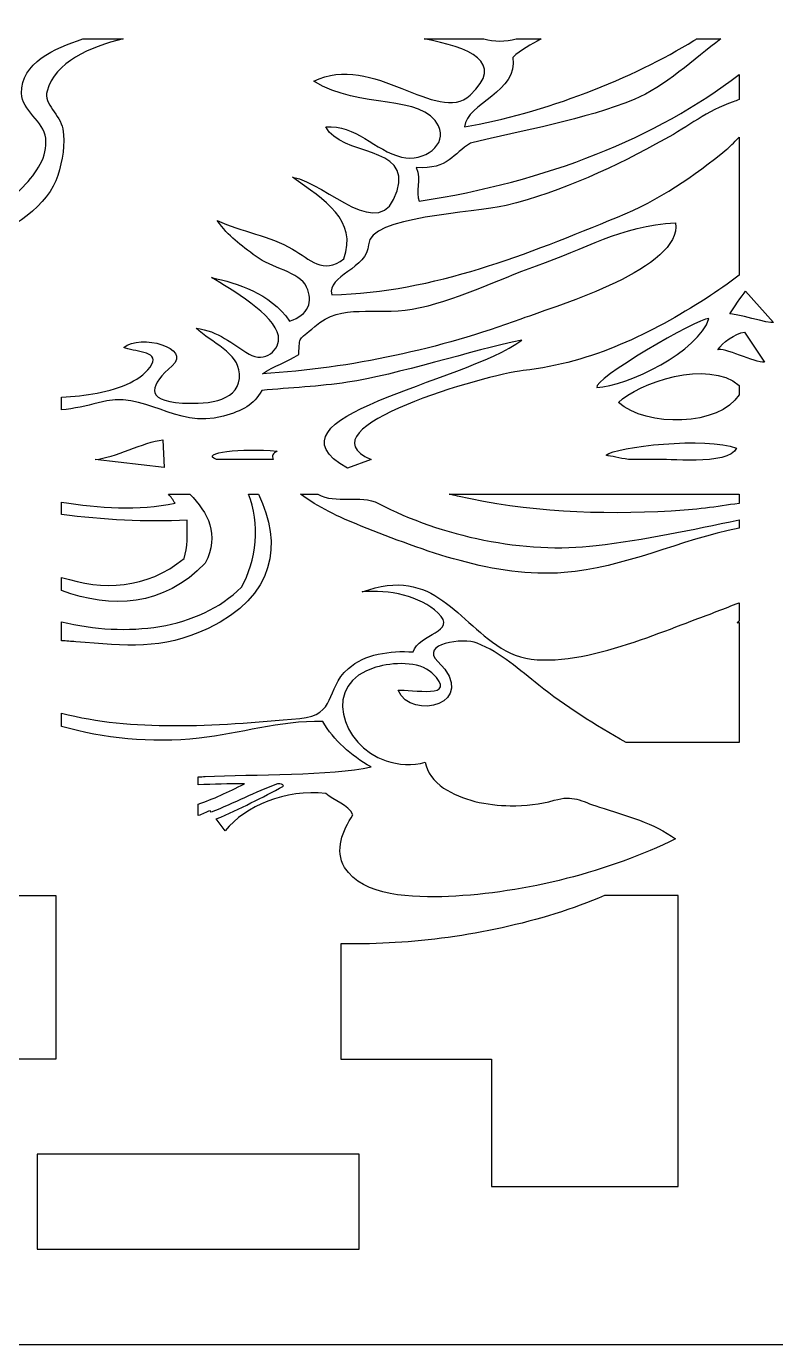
# Model space of a CAD drawing. Header units: centimetres. Extents: x -27 to -18.04, y -2.82 to 2.69.
# Drawn here: x -22.952 to -21.063, y -2.821 to 0.506 of the extents above; entities that cross this region are included whole.
import ezdxf

# ---------------------------------------------------------------- set-up
doc = ezdxf.new("R2010")
doc.units = ezdxf.units.CM
doc.header["$MEASUREMENT"] = 0
doc.layers.add('layer 1', color=7, linetype='Continuous')

msp = doc.modelspace()

# ---------------------------------------------------------------- linework, layer by layer
at = {"layer": 'layer 1', "color": 250, "lineweight": 30}
for points, knots in [([(-26.99914, 2.68806), (-26.99914, 2.68806), (-25.39013, 2.68806), (-25.39013, 2.68806), (-25.39013, 2.68806), (-25.39013, 2.68806), (-25.39013, 2.26045), (-25.39013, 2.26045), (-25.39013, 2.26045), (-25.39013, 2.26045), (-24.87465, 2.26045), (-24.87465, 2.26045), (-24.87465, 2.26045), (-24.87465, 2.26045), (-24.87465, 1.89366), (-24.87465, 1.89366), (-24.87465, 1.89366), (-24.87465, 1.89366), (-24.08787, 1.89366), (-24.08787, 1.89366), (-24.08787, 1.89366), (-24.08787, 1.89366), (-24.08787, 2.68806), (-24.08787, 2.68806), (-24.08787, 2.68806), (-24.08787, 2.68806), (-22.51874, 2.68806), (-22.51874, 2.68806), (-22.51874, 2.68806), (-22.51874, 2.68806), (-20.94961, 2.68806), (-20.94961, 2.68806), (-20.94961, 2.68806), (-20.94961, 2.68806), (-20.94961, 1.89366), (-20.94961, 1.89366), (-20.94961, 1.89366), (-20.94961, 1.89366), (-20.16283, 1.89366), (-20.16283, 1.89366), (-20.16283, 1.89366), (-20.16283, 1.89366), (-20.16283, 2.26045), (-20.16283, 2.26045), (-20.16283, 2.26045), (-20.16283, 2.26045), (-19.64735, 2.26045), (-19.64735, 2.26045), (-19.64735, 2.26045), (-19.64735, 2.26045), (-19.64735, 2.68806), (-19.64735, 2.68806), (-19.64735, 2.68806), (-19.64735, 2.68806), (-18.03834, 2.68806), (-18.03834, 2.68806), (-18.03834, 2.68806), (-18.03834, 2.68806), (-18.03834, 0.99855), (-18.03834, 0.99855), (-18.03834, 0.99855), (-18.03834, 0.99855), (-18.37393, 0.99855), (-18.37393, 0.99855), (-18.37393, 0.99855), (-18.37393, 0.99855), (-18.37393, -1.13364), (-18.37393, -1.13364), (-18.37393, -1.13364), (-18.37393, -1.13364), (-18.03834, -1.13364), (-18.03834, -1.13364), (-18.03834, -1.13364), (-18.03834, -1.13364), (-18.03834, -2.82063), (-18.03834, -2.82063), (-18.03834, -2.82063), (-18.03834, -2.82063), (-19.64735, -2.82063), (-19.64735, -2.82063), (-19.64735, -2.82063), (-19.64735, -2.82063), (-19.64735, -2.38999), (-19.64735, -2.38999), (-19.64735, -2.38999), (-19.64735, -2.38999), (-20.16283, -2.38999), (-20.16283, -2.38999), (-20.16283, -2.38999), (-20.16283, -2.38999), (-20.16283, -2.09663), (-20.16283, -2.09663), (-20.16283, -2.09663), (-20.16283, -2.09663), (-20.94961, -2.09663), (-20.94961, -2.09663), (-20.94961, -2.09663), (-20.94961, -2.09663), (-20.94961, -2.82063), (-20.94961, -2.82063), (-20.94961, -2.82063), (-20.94961, -2.82063), (-22.51874, -2.82063), (-22.51874, -2.82063), (-22.51874, -2.82063), (-22.51874, -2.82063), (-24.08787, -2.82063), (-24.08787, -2.82063), (-24.08787, -2.82063), (-24.08787, -2.82063), (-24.08787, -2.09663), (-24.08787, -2.09663), (-24.08787, -2.09663), (-24.08787, -2.09663), (-24.87465, -2.09663), (-24.87465, -2.09663), (-24.87465, -2.09663), (-24.87465, -2.09663), (-24.87465, -2.38999), (-24.87465, -2.38999), (-24.87465, -2.38999), (-24.87465, -2.38999), (-25.39013, -2.38999), (-25.39013, -2.38999), (-25.39013, -2.38999), (-25.39013, -2.38999), (-25.39013, -2.82063), (-25.39013, -2.82063), (-25.39013, -2.82063), (-25.39013, -2.82063), (-26.99914, -2.82063), (-26.99914, -2.82063), (-26.99914, -2.82063), (-26.99914, -2.82063), (-26.99914, -1.13364), (-26.99914, -1.13364), (-26.99914, -1.13364), (-26.99914, -1.13364), (-26.66355, -1.13364), (-26.66355, -1.13364), (-26.66355, -1.13364), (-26.66355, -1.13364), (-26.66355, 0.99855), (-26.66355, 0.99855), (-26.66355, 0.99855), (-26.66355, 0.99855), (-26.99914, 0.99855), (-26.99914, 0.99855), (-26.99914, 0.99855), (-26.99914, 0.99855), (-26.99914, 2.68806), (-26.99914, 2.68806)], [0, 0, 0, 0, 0.025641, 0.025641, 0.025641, 0.025641, 0.0512821, 0.0512821, 0.0512821, 0.0512821, 0.0769231, 0.0769231, 0.0769231, 0.0769231, 0.1025641, 0.1025641, 0.1025641, 0.1025641, 0.1282051, 0.1282051, 0.1282051, 0.1282051, 0.1538462, 0.1538462, 0.1538462, 0.1538462, 0.1794872, 0.1794872, 0.1794872, 0.1794872, 0.2051282, 0.2051282, 0.2051282, 0.2051282, 0.2307692, 0.2307692, 0.2307692, 0.2307692, 0.2564103, 0.2564103, 0.2564103, 0.2564103, 0.2820513, 0.2820513, 0.2820513, 0.2820513, 0.3076923, 0.3076923, 0.3076923, 0.3076923, 0.3333333, 0.3333333, 0.3333333, 0.3333333, 0.3589744, 0.3589744, 0.3589744, 0.3589744, 0.3846154, 0.3846154, 0.3846154, 0.3846154, 0.4102564, 0.4102564, 0.4102564, 0.4102564, 0.4358974, 0.4358974, 0.4358974, 0.4358974, 0.4615385, 0.4615385, 0.4615385, 0.4615385, 0.4871795, 0.4871795, 0.4871795, 0.4871795, 0.5128205, 0.5128205, 0.5128205, 0.5128205, 0.5384615, 0.5384615, 0.5384615, 0.5384615, 0.5641026, 0.5641026, 0.5641026, 0.5641026, 0.5897436, 0.5897436, 0.5897436, 0.5897436, 0.6153846, 0.6153846, 0.6153846, 0.6153846, 0.6410256, 0.6410256, 0.6410256, 0.6410256, 0.6666667, 0.6666667, 0.6666667, 0.6666667, 0.6923077, 0.6923077, 0.6923077, 0.6923077, 0.7179487, 0.7179487, 0.7179487, 0.7179487, 0.7435897, 0.7435897, 0.7435897, 0.7435897, 0.7692308, 0.7692308, 0.7692308, 0.7692308, 0.7948718, 0.7948718, 0.7948718, 0.7948718, 0.8205128, 0.8205128, 0.8205128, 0.8205128, 0.8461538, 0.8461538, 0.8461538, 0.8461538, 0.8717949, 0.8717949, 0.8717949, 0.8717949, 0.8974359, 0.8974359, 0.8974359, 0.8974359, 0.9230769, 0.9230769, 0.9230769, 0.9230769, 0.9487179, 0.9487179, 0.9487179, 0.9487179, 1, 1, 1, 1]), ([(-22.70782, 0.47387), (-22.70782, 0.47387), (-22.80979, 0.47387), (-22.80979, 0.47387), (-22.80979, 0.47387), (-22.88159, 0.45022), (-22.96526, 0.41342), (-22.96459, 0.33664), (-22.96459, 0.33664), (-22.96422, 0.29415), (-22.90735, 0.26541), (-22.90337, 0.2237), (-22.90337, 0.2237), (-22.89873, 0.1751), (-22.92505, 0.13849), (-22.96086, 0.09984), (-22.96086, 0.09984), (-23.05267, 0.00072), (-23.16088, -0.01474), (-23.27683, -0.08073), (-23.27683, -0.08073), (-23.49556, -0.20524), (-23.35173, -0.40523), (-23.13903, -0.44774), (-23.13903, -0.44774), (-23.09129, -0.45729), (-23.04111, -0.46399), (-22.99062, -0.4664), (-22.99062, -0.4664), (-22.99062, -0.4664), (-22.99062, -0.43072), (-22.99062, -0.43072), (-22.99062, -0.43072), (-23.10432, -0.42663), (-23.21487, -0.39212), (-23.28129, -0.33091), (-23.28129, -0.33091), (-23.4527, -0.17293), (-23.20949, -0.09934), (-23.07475, -0.04358), (-23.07475, -0.04358), (-22.9891, -0.00813), (-22.89555, 0.05457), (-22.87254, 0.1294), (-22.87254, 0.1294), (-22.86087, 0.1674), (-22.85393, 0.20784), (-22.86041, 0.24688), (-22.86041, 0.24688), (-22.86641, 0.283), (-22.90924, 0.30924), (-22.89999, 0.34211), (-22.89999, 0.34211), (-22.87942, 0.41529), (-22.79245, 0.45378), (-22.70782, 0.47387)], [0, 0, 0, 0, 0.0666667, 0.0666667, 0.0666667, 0.0666667, 0.1333333, 0.1333333, 0.1333333, 0.1333333, 0.2, 0.2, 0.2, 0.2, 0.2666667, 0.2666667, 0.2666667, 0.2666667, 0.3333333, 0.3333333, 0.3333333, 0.3333333, 0.4, 0.4, 0.4, 0.4, 0.4666667, 0.4666667, 0.4666667, 0.4666667, 0.5333333, 0.5333333, 0.5333333, 0.5333333, 0.6, 0.6, 0.6, 0.6, 0.6666667, 0.6666667, 0.6666667, 0.6666667, 0.7333333, 0.7333333, 0.7333333, 0.7333333, 0.8, 0.8, 0.8, 0.8, 0.8666667, 0.8666667, 0.8666667, 0.8666667, 1, 1, 1, 1]), ([(-21.20076, 0.47387), (-21.20076, 0.47387), (-21.26271, 0.47387), (-21.26271, 0.47387), (-21.26271, 0.47387), (-21.26494, 0.47244), (-21.26713, 0.47105), (-21.26927, 0.46971), (-21.26927, 0.46971), (-21.4183, 0.37624), (-21.65036, 0.28479), (-21.8472, 0.25195), (-21.8472, 0.25195), (-21.842, 0.31222), (-21.70956, 0.34023), (-21.72553, 0.42736), (-21.72553, 0.42736), (-21.70582, 0.44606), (-21.67978, 0.45972), (-21.65436, 0.47387), (-21.65436, 0.47387), (-21.65436, 0.47387), (-21.71679, 0.47387), (-21.71679, 0.47387), (-21.71679, 0.47387), (-21.74398, 0.4671), (-21.77321, 0.46651), (-21.79835, 0.47387), (-21.79835, 0.47387), (-21.79835, 0.47387), (-21.9493, 0.47387), (-21.9493, 0.47387), (-21.9493, 0.47387), (-21.83642, 0.45278), (-21.74217, 0.41571), (-21.83334, 0.33156), (-21.83334, 0.33156), (-21.91543, 0.25578), (-22.07948, 0.44175), (-22.22743, 0.36688), (-22.22743, 0.36688), (-22.11027, 0.29431), (-21.95426, 0.33703), (-21.91254, 0.25424), (-21.91254, 0.25424), (-21.8892, 0.20791), (-21.94835, 0.16216), (-22.00637, 0.17588), (-22.00637, 0.17588), (-22.07172, 0.19134), (-22.12342, 0.25902), (-22.197, 0.25195), (-22.197, 0.25195), (-22.15803, 0.1764), (-21.98219, 0.20678), (-22.0172, 0.09077), (-22.0172, 0.09077), (-22.05853, -0.04627), (-22.1923, 0.10917), (-22.28065, 0.12493), (-22.28065, 0.12493), (-22.20023, 0.06641), (-22.11664, 0.01696), (-22.15138, -0.08073), (-22.15138, -0.08073), (-22.20439, -0.12164), (-22.23696, -0.08204), (-22.28065, -0.05655), (-22.28065, -0.05655), (-22.33821, -0.02297), (-22.41026, -0.01283), (-22.47077, 0.01604), (-22.47077, 0.01604), (-22.44121, -0.02659), (-22.41336, -0.04416), (-22.37251, -0.0754), (-22.37251, -0.0754), (-22.33641, -0.10302), (-22.26295, -0.11431), (-22.24542, -0.15209), (-22.24542, -0.15209), (-22.22841, -0.18871), (-22.24007, -0.22299), (-22.28827, -0.23801), (-22.28827, -0.23801), (-22.33961, -0.16626), (-22.41883, -0.14278), (-22.48552, -0.12836), (-22.48552, -0.12836), (-22.43587, -0.15754), (-22.3257, -0.22172), (-22.31651, -0.27526), (-22.31651, -0.27526), (-22.31044, -0.31056), (-22.35146, -0.34483), (-22.39068, -0.3215), (-22.39068, -0.3215), (-22.43384, -0.29584), (-22.46736, -0.26284), (-22.52399, -0.25615), (-22.52399, -0.25615), (-22.4852, -0.29272), (-22.4176, -0.31738), (-22.41465, -0.37123), (-22.41465, -0.37123), (-22.41097, -0.43845), (-22.48839, -0.44888), (-22.5585, -0.44483), (-22.5585, -0.44483), (-22.65918, -0.43903), (-22.63677, -0.39707), (-22.58453, -0.35075), (-22.58453, -0.35075), (-22.53428, -0.3062), (-22.66389, -0.26891), (-22.70651, -0.30455), (-22.70651, -0.30455), (-22.68341, -0.31564), (-22.61744, -0.31297), (-22.63553, -0.34667), (-22.63553, -0.34667), (-22.64634, -0.36682), (-22.66695, -0.38228), (-22.69015, -0.39349), (-22.69015, -0.39349), (-22.74104, -0.41808), (-22.80329, -0.42692), (-22.86312, -0.43005), (-22.86312, -0.43005), (-22.86312, -0.43005), (-22.86312, -0.4624), (-22.86312, -0.4624), (-22.86312, -0.4624), (-22.83161, -0.45864), (-22.80072, -0.45264), (-22.771, -0.44401), (-22.771, -0.44401), (-22.65063, -0.40904), (-22.58009, -0.51211), (-22.45538, -0.47787), (-22.45538, -0.47787), (-22.40706, -0.4646), (-22.37812, -0.44933), (-22.3587, -0.41325), (-22.3587, -0.41325), (-22.2869, -0.40596), (-22.21333, -0.40323), (-22.14221, -0.39254), (-22.14221, -0.39254), (-22.01929, -0.37408), (-21.82777, -0.31164), (-21.70272, -0.28639), (-21.70272, -0.28639), (-21.85165, -0.39544), (-22.37398, -0.47829), (-22.14233, -0.60931), (-22.14233, -0.60931), (-22.14233, -0.60931), (-22.08288, -0.58734), (-22.08288, -0.58734), (-22.08288, -0.58734), (-22.26683, -0.50746), (-21.78964, -0.37331), (-21.69915, -0.36291), (-21.69915, -0.36291), (-21.52133, -0.34248), (-21.37792, -0.26968), (-21.2381, -0.18081), (-21.2381, -0.18081), (-21.20912, -0.16239), (-21.18147, -0.14283), (-21.15502, -0.12228), (-21.15502, -0.12228), (-21.15502, -0.12228), (-21.15502, 0.22614), (-21.15502, 0.22614), (-21.15502, 0.22614), (-21.169, 0.2113), (-21.18007, 0.20022), (-21.18554, 0.19578), (-21.18554, 0.19578), (-21.26979, 0.12746), (-21.35484, 0.06743), (-21.46182, 0.02405), (-21.46182, 0.02405), (-21.68821, -0.06777), (-21.92179, -0.16578), (-22.18181, -0.17148), (-22.18181, -0.17148), (-22.19634, -0.12433), (-22.08963, -0.10478), (-22.08945, -0.0453), (-22.08945, -0.0453), (-22.08922, 0.02709), (-21.82379, 0.03373), (-21.74223, 0.0535), (-21.74223, 0.0535), (-21.6012, 0.08771), (-21.46449, 0.15322), (-21.3423, 0.22052), (-21.3423, 0.22052), (-21.28293, 0.25322), (-21.23569, 0.29239), (-21.16962, 0.31543), (-21.16962, 0.31543), (-21.16475, 0.31714), (-21.15988, 0.31888), (-21.15502, 0.32068), (-21.15502, 0.32068), (-21.15502, 0.32068), (-21.15502, 0.38385), (-21.15502, 0.38385), (-21.15502, 0.38385), (-21.36462, 0.22364), (-21.63802, 0.11418), (-21.96127, 0.06443), (-21.96127, 0.06443), (-21.97237, 0.08694), (-21.95519, 0.11845), (-21.96887, 0.14912), (-21.96887, 0.14912), (-21.88687, 0.14438), (-21.87629, 0.18535), (-21.83199, 0.2106), (-21.83199, 0.2106), (-21.7037, 0.24261), (-21.5421, 0.27039), (-21.4193, 0.32099), (-21.4193, 0.32099), (-21.34307, 0.3524), (-21.26761, 0.42425), (-21.20076, 0.47387)], [0, 0, 0, 0, 0.0169492, 0.0169492, 0.0169492, 0.0169492, 0.0338983, 0.0338983, 0.0338983, 0.0338983, 0.0508475, 0.0508475, 0.0508475, 0.0508475, 0.0677966, 0.0677966, 0.0677966, 0.0677966, 0.0847458, 0.0847458, 0.0847458, 0.0847458, 0.1016949, 0.1016949, 0.1016949, 0.1016949, 0.1186441, 0.1186441, 0.1186441, 0.1186441, 0.1355932, 0.1355932, 0.1355932, 0.1355932, 0.1525424, 0.1525424, 0.1525424, 0.1525424, 0.1694915, 0.1694915, 0.1694915, 0.1694915, 0.1864407, 0.1864407, 0.1864407, 0.1864407, 0.2033898, 0.2033898, 0.2033898, 0.2033898, 0.220339, 0.220339, 0.220339, 0.220339, 0.2372881, 0.2372881, 0.2372881, 0.2372881, 0.2542373, 0.2542373, 0.2542373, 0.2542373, 0.2711864, 0.2711864, 0.2711864, 0.2711864, 0.2881356, 0.2881356, 0.2881356, 0.2881356, 0.3050847, 0.3050847, 0.3050847, 0.3050847, 0.3220339, 0.3220339, 0.3220339, 0.3220339, 0.3389831, 0.3389831, 0.3389831, 0.3389831, 0.3559322, 0.3559322, 0.3559322, 0.3559322, 0.3728814, 0.3728814, 0.3728814, 0.3728814, 0.3898305, 0.3898305, 0.3898305, 0.3898305, 0.4067797, 0.4067797, 0.4067797, 0.4067797, 0.4237288, 0.4237288, 0.4237288, 0.4237288, 0.440678, 0.440678, 0.440678, 0.440678, 0.4576271, 0.4576271, 0.4576271, 0.4576271, 0.4745763, 0.4745763, 0.4745763, 0.4745763, 0.4915254, 0.4915254, 0.4915254, 0.4915254, 0.5084746, 0.5084746, 0.5084746, 0.5084746, 0.5254237, 0.5254237, 0.5254237, 0.5254237, 0.5423729, 0.5423729, 0.5423729, 0.5423729, 0.559322, 0.559322, 0.559322, 0.559322, 0.5762712, 0.5762712, 0.5762712, 0.5762712, 0.5932203, 0.5932203, 0.5932203, 0.5932203, 0.6101695, 0.6101695, 0.6101695, 0.6101695, 0.6271186, 0.6271186, 0.6271186, 0.6271186, 0.6440678, 0.6440678, 0.6440678, 0.6440678, 0.6610169, 0.6610169, 0.6610169, 0.6610169, 0.6779661, 0.6779661, 0.6779661, 0.6779661, 0.6949153, 0.6949153, 0.6949153, 0.6949153, 0.7118644, 0.7118644, 0.7118644, 0.7118644, 0.7288136, 0.7288136, 0.7288136, 0.7288136, 0.7457627, 0.7457627, 0.7457627, 0.7457627, 0.7627119, 0.7627119, 0.7627119, 0.7627119, 0.779661, 0.779661, 0.779661, 0.779661, 0.7966102, 0.7966102, 0.7966102, 0.7966102, 0.8135593, 0.8135593, 0.8135593, 0.8135593, 0.8305085, 0.8305085, 0.8305085, 0.8305085, 0.8474576, 0.8474576, 0.8474576, 0.8474576, 0.8644068, 0.8644068, 0.8644068, 0.8644068, 0.8813559, 0.8813559, 0.8813559, 0.8813559, 0.8983051, 0.8983051, 0.8983051, 0.8983051, 0.9152542, 0.9152542, 0.9152542, 0.9152542, 0.9322034, 0.9322034, 0.9322034, 0.9322034, 0.9491525, 0.9491525, 0.9491525, 0.9491525, 0.9661017, 0.9661017, 0.9661017, 0.9661017, 1, 1, 1, 1]), ([(-21.31488, 0.01), (-21.4556, 0.00077), (-21.54334, -0.05568), (-21.66535, -0.09855), (-21.66535, -0.09855), (-21.76438, -0.13333), (-21.87351, -0.18977), (-21.97889, -0.20785), (-21.97889, -0.20785), (-22.07657, -0.22461), (-22.1556, -0.19155), (-22.22486, -0.25178), (-22.22486, -0.25178), (-22.26905, -0.2902), (-22.26162, -0.27197), (-22.26544, -0.32269), (-22.26544, -0.32269), (-22.29374, -0.34143), (-22.32954, -0.35109), (-22.35671, -0.37109), (-22.35671, -0.37109), (-22.13088, -0.35721), (-21.91024, -0.30853), (-21.70487, -0.23306), (-21.70487, -0.23306), (-21.60302, -0.19564), (-21.2999, -0.10524), (-21.31488, 0.01)], [0, 0, 0, 0, 0.125, 0.125, 0.125, 0.125, 0.25, 0.25, 0.25, 0.25, 0.375, 0.375, 0.375, 0.375, 0.5, 0.5, 0.5, 0.5, 0.625, 0.625, 0.625, 0.625, 0.75, 0.75, 0.75, 0.75, 1, 1, 1, 1]), ([(-21.06815, -0.24182), (-21.06815, -0.24182), (-21.13838, -0.16224), (-21.13838, -0.16224), (-21.13838, -0.16224), (-21.14737, -0.17263), (-21.17067, -0.20817), (-21.17802, -0.21986), (-21.17802, -0.21986), (-21.16959, -0.21736), (-21.07512, -0.24548), (-21.06815, -0.24182)], [0, 0, 0, 0, 0.25, 0.25, 0.25, 0.25, 0.5, 0.5, 0.5, 0.5, 1, 1, 1, 1]), ([(-21.23125, -0.23195), (-21.25499, -0.31397), (-21.43694, -0.40244), (-21.51385, -0.40588), (-21.51385, -0.40588), (-21.52624, -0.3868), (-21.26026, -0.23101), (-21.23125, -0.23195)], [0, 0, 0, 0, 0.3333333, 0.3333333, 0.3333333, 0.3333333, 1, 1, 1, 1]), ([(-21.09112, -0.34192), (-21.09112, -0.34192), (-21.14104, -0.26603), (-21.14104, -0.26603), (-21.14104, -0.26603), (-21.16483, -0.2691), (-21.19854, -0.29252), (-21.20843, -0.31059), (-21.20843, -0.31059), (-21.19655, -0.30307), (-21.11299, -0.34398), (-21.09112, -0.34192)], [0, 0, 0, 0, 0.25, 0.25, 0.25, 0.25, 0.5, 0.5, 0.5, 0.5, 1, 1, 1, 1]), ([(-21.15502, -0.42375), (-21.15502, -0.42375), (-21.15502, -0.4003), (-21.15502, -0.4003), (-21.15502, -0.4003), (-21.23381, -0.33261), (-21.40906, -0.39461), (-21.45938, -0.44366), (-21.45938, -0.44366), (-21.38946, -0.50637), (-21.20285, -0.50407), (-21.15502, -0.42375)], [0, 0, 0, 0, 0.25, 0.25, 0.25, 0.25, 0.5, 0.5, 0.5, 0.5, 1, 1, 1, 1]), ([(-21.43373, -0.58734), (-21.43373, -0.58734), (-21.35859, -0.58734), (-21.35859, -0.58734), (-21.35859, -0.58734), (-21.34871, -0.58421), (-21.18013, -0.60441), (-21.16163, -0.55871), (-21.16163, -0.55871), (-21.23524, -0.52938), (-21.46825, -0.55428), (-21.4898, -0.57675), (-21.4898, -0.57675), (-21.47778, -0.57897), (-21.45661, -0.58386), (-21.43373, -0.58734)], [0, 0, 0, 0, 0.2, 0.2, 0.2, 0.2, 0.4, 0.4, 0.4, 0.4, 0.6, 0.6, 0.6, 0.6, 1, 1, 1, 1]), ([(-22.77873, -0.58734), (-22.77873, -0.58734), (-22.60494, -0.60732), (-22.60494, -0.60732), (-22.60494, -0.60732), (-22.60494, -0.60732), (-22.60798, -0.53748), (-22.60798, -0.53748), (-22.60798, -0.53748), (-22.65595, -0.54332), (-22.72967, -0.5834), (-22.77873, -0.58734)], [0, 0, 0, 0, 0.25, 0.25, 0.25, 0.25, 0.5, 0.5, 0.5, 0.5, 1, 1, 1, 1]), ([(-22.4727, -0.58734), (-22.4727, -0.58734), (-22.32957, -0.58734), (-22.32957, -0.58734), (-22.32957, -0.58734), (-22.33433, -0.57794), (-22.33048, -0.57179), (-22.31995, -0.56657), (-22.31995, -0.56657), (-22.40975, -0.55692), (-22.5162, -0.57051), (-22.4727, -0.58734)], [0, 0, 0, 0, 0.25, 0.25, 0.25, 0.25, 0.5, 0.5, 0.5, 0.5, 1, 1, 1, 1]), ([(-22.53974, -0.67474), (-22.53974, -0.67474), (-22.5939, -0.67474), (-22.5939, -0.67474), (-22.5939, -0.67474), (-22.58762, -0.68155), (-22.58203, -0.68918), (-22.57722, -0.69772), (-22.57722, -0.69772), (-22.66984, -0.716), (-22.76843, -0.71053), (-22.86312, -0.69499), (-22.86312, -0.69499), (-22.86312, -0.69499), (-22.86312, -0.7262), (-22.86312, -0.7262), (-22.86312, -0.7262), (-22.75974, -0.73923), (-22.65013, -0.74653), (-22.54681, -0.74006), (-22.54681, -0.74006), (-22.54615, -0.77486), (-22.54516, -0.80993), (-22.55441, -0.83684), (-22.55441, -0.83684), (-22.64923, -0.91532), (-22.76002, -0.91803), (-22.86312, -0.88464), (-22.86312, -0.88464), (-22.86312, -0.88464), (-22.86312, -0.91809), (-22.86312, -0.91809), (-22.86312, -0.91809), (-22.73819, -0.96343), (-22.60692, -0.95984), (-22.50118, -0.84894), (-22.50118, -0.84894), (-22.46329, -0.77643), (-22.49457, -0.72135), (-22.53974, -0.67474)], [0, 0, 0, 0, 0.0909091, 0.0909091, 0.0909091, 0.0909091, 0.1818182, 0.1818182, 0.1818182, 0.1818182, 0.2727273, 0.2727273, 0.2727273, 0.2727273, 0.3636364, 0.3636364, 0.3636364, 0.3636364, 0.4545455, 0.4545455, 0.4545455, 0.4545455, 0.5454545, 0.5454545, 0.5454545, 0.5454545, 0.6363636, 0.6363636, 0.6363636, 0.6363636, 0.7272727, 0.7272727, 0.7272727, 0.7272727, 0.8181818, 0.8181818, 0.8181818, 0.8181818, 1, 1, 1, 1]), ([(-22.36679, -0.67474), (-22.36679, -0.67474), (-22.39217, -0.67474), (-22.39217, -0.67474), (-22.39217, -0.67474), (-22.36124, -0.74588), (-22.37206, -0.84575), (-22.40994, -0.90944), (-22.40994, -0.90944), (-22.51697, -1.01726), (-22.70008, -1.03674), (-22.86312, -0.9969), (-22.86312, -0.9969), (-22.86312, -0.9969), (-22.86312, -1.04469), (-22.86312, -1.04469), (-22.86312, -1.04469), (-22.85124, -1.0454), (-22.83937, -1.04618), (-22.82751, -1.04707), (-22.82751, -1.04707), (-22.69836, -1.05677), (-22.61295, -1.06965), (-22.49375, -1.01354), (-22.49375, -1.01354), (-22.32393, -0.93361), (-22.30596, -0.79885), (-22.36679, -0.67474)], [0, 0, 0, 0, 0.125, 0.125, 0.125, 0.125, 0.25, 0.25, 0.25, 0.25, 0.375, 0.375, 0.375, 0.375, 0.5, 0.5, 0.5, 0.5, 0.625, 0.625, 0.625, 0.625, 0.75, 0.75, 0.75, 0.75, 1, 1, 1, 1]), ([(-22.21701, -0.67474), (-22.21701, -0.67474), (-22.26106, -0.67474), (-22.26106, -0.67474), (-22.26106, -0.67474), (-22.21571, -0.70771), (-22.16546, -0.73231), (-22.10767, -0.75518), (-22.10767, -0.75518), (-21.94914, -0.81795), (-21.7726, -0.88611), (-21.59626, -0.87274), (-21.59626, -0.87274), (-21.44749, -0.86145), (-21.30128, -0.78945), (-21.15502, -0.7606), (-21.15502, -0.7606), (-21.15502, -0.7606), (-21.15502, -0.73949), (-21.15502, -0.73949), (-21.15502, -0.73949), (-21.27425, -0.76447), (-21.39333, -0.78992), (-21.51546, -0.80456), (-21.51546, -0.80456), (-21.69586, -0.82619), (-21.90621, -0.78106), (-22.0641, -0.69836), (-22.0641, -0.69836), (-22.11045, -0.67409), (-22.17226, -0.70097), (-22.21701, -0.67474)], [0, 0, 0, 0, 0.1111111, 0.1111111, 0.1111111, 0.1111111, 0.2222222, 0.2222222, 0.2222222, 0.2222222, 0.3333333, 0.3333333, 0.3333333, 0.3333333, 0.4444444, 0.4444444, 0.4444444, 0.4444444, 0.5555556, 0.5555556, 0.5555556, 0.5555556, 0.6666667, 0.6666667, 0.6666667, 0.6666667, 0.7777778, 0.7777778, 0.7777778, 0.7777778, 1, 1, 1, 1]), ([(-21.15502, -0.67474), (-21.15502, -0.67474), (-21.88631, -0.67474), (-21.88631, -0.67474), (-21.88631, -0.67474), (-21.87932, -0.67645), (-21.87231, -0.67812), (-21.86529, -0.67973), (-21.86529, -0.67973), (-21.69067, -0.71974), (-21.50653, -0.72778), (-21.32594, -0.71766), (-21.32594, -0.71766), (-21.26818, -0.71443), (-21.21139, -0.70702), (-21.15502, -0.69792), (-21.15502, -0.69792), (-21.15502, -0.69792), (-21.15502, -0.67474), (-21.15502, -0.67474)], [0, 0, 0, 0, 0.1666667, 0.1666667, 0.1666667, 0.1666667, 0.3333333, 0.3333333, 0.3333333, 0.3333333, 0.5, 0.5, 0.5, 0.5, 0.6666667, 0.6666667, 0.6666667, 0.6666667, 1, 1, 1, 1]), ([(-21.15502, -1.30127), (-21.15502, -1.30127), (-21.15502, -0.99841), (-21.15502, -0.99841), (-21.15502, -0.99841), (-21.15653, -0.99876), (-21.15802, -0.99906), (-21.15953, -0.99943), (-21.15953, -0.99943), (-21.15803, -0.99798), (-21.15653, -0.99655), (-21.15502, -0.99511), (-21.15502, -0.99511), (-21.15502, -0.99511), (-21.15502, -0.94878), (-21.15502, -0.94878), (-21.15502, -0.94878), (-21.19159, -0.96312), (-21.22836, -0.97736), (-21.26549, -0.99115), (-21.26549, -0.99115), (-21.38154, -1.03425), (-21.62304, -1.13956), (-21.74321, -1.07027), (-21.74321, -1.07027), (-21.86828, -0.99816), (-21.92068, -0.85393), (-22.10575, -0.92152), (-22.10575, -0.92152), (-22.03723, -0.91438), (-21.95974, -0.93205), (-21.91376, -0.9747), (-21.91376, -0.9747), (-21.86252, -1.02227), (-21.96365, -1.02689), (-21.97648, -1.07275), (-21.97648, -1.07275), (-22.03626, -1.06902), (-22.0983, -1.07824), (-22.14018, -1.11493), (-22.14018, -1.11493), (-22.20023, -1.16754), (-22.16768, -1.23239), (-22.2627, -1.2409), (-22.2627, -1.2409), (-22.48524, -1.26083), (-22.68509, -1.27327), (-22.86312, -1.22737), (-22.86312, -1.22737), (-22.86312, -1.22737), (-22.86312, -1.26105), (-22.86312, -1.26105), (-22.86312, -1.26105), (-22.75739, -1.2908), (-22.63992, -1.30369), (-22.51639, -1.29051), (-22.51639, -1.29051), (-22.41248, -1.27941), (-22.31583, -1.24577), (-22.20462, -1.24817), (-22.20462, -1.24817), (-22.17646, -1.29634), (-22.13468, -1.33367), (-22.08293, -1.3631), (-22.08293, -1.3631), (-22.18326, -1.38527), (-22.37892, -1.38127), (-22.50118, -1.38729), (-22.50118, -1.38729), (-22.50706, -1.38758), (-22.51292, -1.38783), (-22.51874, -1.38804), (-22.51874, -1.38804), (-22.51874, -1.38804), (-22.51874, -1.40803), (-22.51874, -1.40803), (-22.51874, -1.40803), (-22.48019, -1.4068), (-22.44139, -1.40557), (-22.40232, -1.40543), (-22.40232, -1.40543), (-22.44356, -1.42711), (-22.4813, -1.44401), (-22.51874, -1.45679), (-22.51874, -1.45679), (-22.51874, -1.45679), (-22.51874, -1.48593), (-22.51874, -1.48593), (-22.51874, -1.48593), (-22.50859, -1.48182), (-22.49859, -1.47764), (-22.4887, -1.47338), (-22.4887, -1.47338), (-22.4887, -1.47338), (-22.48575, -1.47736), (-22.48575, -1.47736), (-22.48575, -1.47736), (-22.42802, -1.45417), (-22.37585, -1.4272), (-22.31869, -1.40543), (-22.31869, -1.40543), (-22.30983, -1.40445), (-22.30514, -1.40678), (-22.30346, -1.41149), (-22.30346, -1.41149), (-22.35691, -1.44012), (-22.41304, -1.46853), (-22.47322, -1.49424), (-22.47322, -1.49424), (-22.47322, -1.49424), (-22.45089, -1.52431), (-22.45089, -1.52431), (-22.45089, -1.52431), (-22.39902, -1.46015), (-22.29937, -1.41926), (-22.197, -1.42963), (-22.197, -1.42963), (-22.17568, -1.44946), (-22.14022, -1.45739), (-22.12858, -1.48407), (-22.12858, -1.48407), (-22.15472, -1.52368), (-22.17536, -1.57301), (-22.14947, -1.6164), (-22.14947, -1.6164), (-22.10518, -1.69061), (-21.9757, -1.6935), (-21.88788, -1.68982), (-21.88788, -1.68982), (-21.69258, -1.68162), (-21.48132, -1.62634), (-21.31488, -1.54457), (-21.31488, -1.54457), (-21.36867, -1.50504), (-21.44065, -1.48555), (-21.50731, -1.4643), (-21.50731, -1.4643), (-21.55613, -1.44875), (-21.5717, -1.43306), (-21.62107, -1.44724), (-21.62107, -1.44724), (-21.65638, -1.45738), (-21.69439, -1.46147), (-21.73183, -1.46086), (-21.73183, -1.46086), (-21.79073, -1.45991), (-21.85453, -1.44754), (-21.90004, -1.41622), (-21.90004, -1.41622), (-21.92454, -1.39935), (-21.94177, -1.3768), (-21.94606, -1.35099), (-21.94606, -1.35099), (-21.9783, -1.36031), (-22.01374, -1.35795), (-22.04501, -1.34756), (-22.04501, -1.34756), (-22.15899, -1.30976), (-22.20953, -1.15116), (-22.07082, -1.11136), (-22.07082, -1.11136), (-22.02888, -1.09932), (-21.96186, -1.09531), (-21.92961, -1.12578), (-21.92961, -1.12578), (-21.85635, -1.19502), (-21.9847, -1.16535), (-22.01451, -1.16953), (-22.01451, -1.16953), (-21.98262, -1.2489), (-21.80605, -1.20308), (-21.91435, -1.09731), (-21.91435, -1.09731), (-21.96169, -1.05108), (-21.85, -1.0367), (-21.8156, -1.05057), (-21.8156, -1.05057), (-21.75496, -1.07501), (-21.70739, -1.11893), (-21.66014, -1.15665), (-21.66014, -1.15665), (-21.59353, -1.20985), (-21.51817, -1.25722), (-21.43976, -1.30127), (-21.43976, -1.30127), (-21.43976, -1.30127), (-21.15502, -1.30127), (-21.15502, -1.30127)], [0, 0, 0, 0, 0.0208333, 0.0208333, 0.0208333, 0.0208333, 0.0416667, 0.0416667, 0.0416667, 0.0416667, 0.0625, 0.0625, 0.0625, 0.0625, 0.0833333, 0.0833333, 0.0833333, 0.0833333, 0.1041667, 0.1041667, 0.1041667, 0.1041667, 0.125, 0.125, 0.125, 0.125, 0.1458333, 0.1458333, 0.1458333, 0.1458333, 0.1666667, 0.1666667, 0.1666667, 0.1666667, 0.1875, 0.1875, 0.1875, 0.1875, 0.2083333, 0.2083333, 0.2083333, 0.2083333, 0.2291667, 0.2291667, 0.2291667, 0.2291667, 0.25, 0.25, 0.25, 0.25, 0.2708333, 0.2708333, 0.2708333, 0.2708333, 0.2916667, 0.2916667, 0.2916667, 0.2916667, 0.3125, 0.3125, 0.3125, 0.3125, 0.3333333, 0.3333333, 0.3333333, 0.3333333, 0.3541667, 0.3541667, 0.3541667, 0.3541667, 0.375, 0.375, 0.375, 0.375, 0.3958333, 0.3958333, 0.3958333, 0.3958333, 0.4166667, 0.4166667, 0.4166667, 0.4166667, 0.4375, 0.4375, 0.4375, 0.4375, 0.4583333, 0.4583333, 0.4583333, 0.4583333, 0.4791667, 0.4791667, 0.4791667, 0.4791667, 0.5, 0.5, 0.5, 0.5, 0.5208333, 0.5208333, 0.5208333, 0.5208333, 0.5416667, 0.5416667, 0.5416667, 0.5416667, 0.5625, 0.5625, 0.5625, 0.5625, 0.5833333, 0.5833333, 0.5833333, 0.5833333, 0.6041667, 0.6041667, 0.6041667, 0.6041667, 0.625, 0.625, 0.625, 0.625, 0.6458333, 0.6458333, 0.6458333, 0.6458333, 0.6666667, 0.6666667, 0.6666667, 0.6666667, 0.6875, 0.6875, 0.6875, 0.6875, 0.7083333, 0.7083333, 0.7083333, 0.7083333, 0.7291667, 0.7291667, 0.7291667, 0.7291667, 0.75, 0.75, 0.75, 0.75, 0.7708333, 0.7708333, 0.7708333, 0.7708333, 0.7916667, 0.7916667, 0.7916667, 0.7916667, 0.8125, 0.8125, 0.8125, 0.8125, 0.8333333, 0.8333333, 0.8333333, 0.8333333, 0.8541667, 0.8541667, 0.8541667, 0.8541667, 0.875, 0.875, 0.875, 0.875, 0.8958333, 0.8958333, 0.8958333, 0.8958333, 0.9166667, 0.9166667, 0.9166667, 0.9166667, 0.9375, 0.9375, 0.9375, 0.9375, 0.9583333, 0.9583333, 0.9583333, 0.9583333, 1, 1, 1, 1]), ([(-22.87808, -1.68766), (-22.87808, -1.68766), (-23.72852, -1.68766), (-23.72852, -1.68766), (-23.72852, -1.68766), (-23.72852, -1.90799), (-23.72852, -2.20166), (-23.72852, -2.42168), (-23.72852, -2.42168), (-23.72852, -2.42168), (-23.25814, -2.42168), (-23.25814, -2.42168), (-23.25814, -2.42168), (-23.25814, -2.42168), (-23.25814, -2.10045), (-23.25814, -2.10045), (-23.25814, -2.10045), (-23.25814, -2.10045), (-22.87808, -2.10045), (-22.87808, -2.10045), (-22.87808, -2.10045), (-22.87808, -2.10045), (-22.87808, -1.68766), (-22.87808, -1.68766)], [0, 0, 0, 0, 0.1428571, 0.1428571, 0.1428571, 0.1428571, 0.2857143, 0.2857143, 0.2857143, 0.2857143, 0.4285714, 0.4285714, 0.4285714, 0.4285714, 0.5714286, 0.5714286, 0.5714286, 0.5714286, 0.7142857, 0.7142857, 0.7142857, 0.7142857, 1, 1, 1, 1]), ([(-22.1594, -1.80939), (-22.10999, -1.81059), (-22.06218, -1.80864), (-22.02194, -1.80634), (-22.02194, -1.80634), (-21.84763, -1.79636), (-21.6534, -1.75573), (-21.49397, -1.68766), (-21.49397, -1.68766), (-21.49397, -1.68766), (-21.30895, -1.68766), (-21.30895, -1.68766), (-21.30895, -1.68766), (-21.30895, -1.90799), (-21.30895, -2.20166), (-21.30895, -2.42168), (-21.30895, -2.42168), (-21.30895, -2.42168), (-21.77934, -2.42168), (-21.77934, -2.42168), (-21.77934, -2.42168), (-21.77934, -2.42168), (-21.77934, -2.10045), (-21.77934, -2.10045), (-21.77934, -2.10045), (-21.77934, -2.10045), (-22.1594, -2.10045), (-22.1594, -2.10045), (-22.1594, -2.10045), (-22.1594, -2.10045), (-22.1594, -1.80939), (-22.1594, -1.80939)], [0, 0, 0, 0, 0.1111111, 0.1111111, 0.1111111, 0.1111111, 0.2222222, 0.2222222, 0.2222222, 0.2222222, 0.3333333, 0.3333333, 0.3333333, 0.3333333, 0.4444444, 0.4444444, 0.4444444, 0.4444444, 0.5555556, 0.5555556, 0.5555556, 0.5555556, 0.6666667, 0.6666667, 0.6666667, 0.6666667, 0.7777778, 0.7777778, 0.7777778, 0.7777778, 1, 1, 1, 1]), ([(-22.9245, -2.34015), (-22.9245, -2.34015), (-22.11298, -2.34015), (-22.11298, -2.34015), (-22.11298, -2.34015), (-22.11298, -2.34015), (-22.11298, -2.57944), (-22.11298, -2.57944), (-22.11298, -2.57944), (-22.11298, -2.57944), (-22.9245, -2.57944), (-22.9245, -2.57944), (-22.9245, -2.57944), (-22.9245, -2.57944), (-22.9245, -2.34015), (-22.9245, -2.34015)], [0, 0, 0, 0, 0.2, 0.2, 0.2, 0.2, 0.4, 0.4, 0.4, 0.4, 0.6, 0.6, 0.6, 0.6, 1, 1, 1, 1])]:
    msp.add_open_spline(points, degree=3, knots=knots, dxfattribs=at)

doc.saveas('drawing.dxf')
